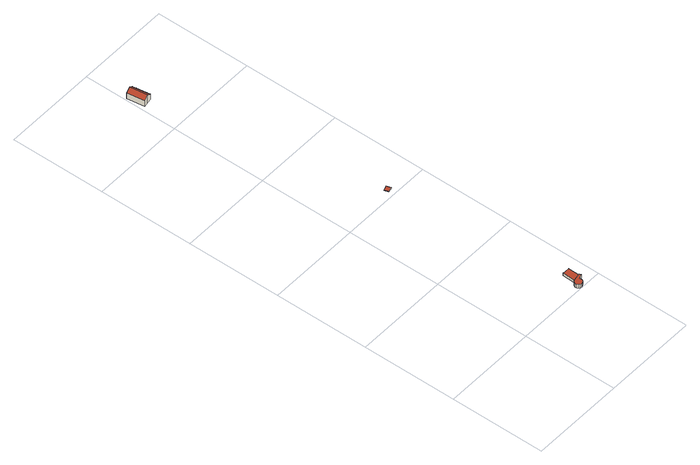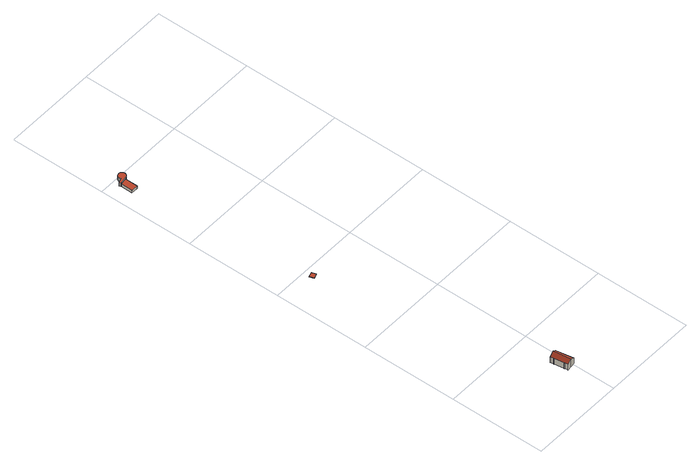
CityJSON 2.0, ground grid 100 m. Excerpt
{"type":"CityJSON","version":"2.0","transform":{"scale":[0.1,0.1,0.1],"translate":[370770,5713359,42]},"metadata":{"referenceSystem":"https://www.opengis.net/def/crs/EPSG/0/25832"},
"CityObjects":{
"building1":{"type":"Building","attributes":{"Gemeindeschluessel":"05513000","Geometrietyp2DReferenz":"3000","function":"31001_2623"},"address":[{"country":"Germany","locality":"Gelsenkirchen","thoroughfareNumber":"30","thoroughfareName":"Wiedehopfstraße"}],"children":["building1-1","building1-2"]},
"building1-1":{"type":"BuildingPart","attributes":{"roofType":"1000","measuredHeight":3.1,"storeysAboveGround":1},"parents":["building1"],"geometry":[{"type":"MultiSurface","lod":"2","boundaries":[[[0,1,2,3]],[[4,5,1,0]],[[6,7,5,4]],[[8,9,7,6]],[[10,11,9,8]],[[12,13,11,10]],[[10,8,6,4,0,3,12]],[[1,5,7,9,11,13,2]],[[14,3,2,15]],[[12,14,15,13]]],"semantics":{"surfaces":[{"type":"WallSurface"},{"type":"RoofSurface"},{"type":"GroundSurface"},{"type":"ClosureSurface"}],"values":[0,0,0,0,0,0,1,2,3,3]}}]},
"building1-2":{"type":"BuildingPart","attributes":{"roofType":"1000","measuredHeight":4.48,"storeysAboveGround":1},"parents":["building1"],"geometry":[{"type":"MultiSurface","lod":"2","boundaries":[[[16,17,18,19]],[[20,21,17,16]],[[22,23,21,20]],[[24,25,23,22]],[[26,27,25,24]],[[28,29,27,26]],[[30,31,29,28]],[[32,33,31,30]],[[34,35,33,32]],[[36,37,35,34]],[[38,39,37,36]],[[40,41,39,38]],[[42,2,41,40]],[[43,44,13,45]],[[46,47,44,43]],[[48,49,47,46]],[[19,18,49,48]],[[46,43,45,50,42,40,38,36,34,32,30,28,26,24,22,20,16,19,48]],[[17,21,23,25,27,29,31,33,35,37,39,41,2,15,13,44,47,49,18]],[[42,50,14,3]],[[3,14,15,2]],[[50,45,12,14]],[[15,14,12,13]]],"semantics":{"surfaces":[{"type":"WallSurface"},{"type":"RoofSurface"},{"type":"GroundSurface"},{"type":"ClosureSurface"}],"values":[0,0,0,0,0,0,0,0,0,0,0,0,0,0,0,0,0,1,2,0,3,0,3]}}]},
"building2":{"type":"Building","attributes":{"name":"Pumpstation","Geometrietyp2DReferenz":"3000","Gemeindeschluessel":"05513000","function":"31001_2512","roofType":"9999","measuredHeight":0.902},"geometry":[{"type":"Solid","lod":"2","boundaries":[[[[51,52,53,54]],[[52,55,56,53]],[[51,57,55,52]],[[54,58,57,51]],[[53,56,58,54]],[[55,57,58,56]]]],"semantics":{"surfaces":[{"type":"RoofSurface"},{"type":"WallSurface"},{"type":"GroundSurface"}],"values":[[0,1,1,1,1,2]]}}]},
"building3":{"type":"Building","attributes":{"Geometrietyp2DReferenz":"3000","Gemeindeschluessel":"05513000","function":"31001_1010","roofType":"3100","measuredHeight":10.15,"storeysAboveGround":2},"address":[{"country":"Germany","locality":"Gelsenkirchen","thoroughfareNumber":"4","thoroughfareName":"Neuer Weg"}],"geometry":[{"type":"Solid","lod":"2","boundaries":[[[[59,60,61,62]],[[63,64,60,59]],[[65,66,64,63]],[[67,68,66,65]],[[69,70,68,67]],[[71,72,70,69]],[[73,74,72,71]],[[75,76,74,73]],[[77,78,76,75]],[[79,80,78,77]],[[81,82,80,79]],[[83,84,82,81]],[[85,86,84,83]],[[87,88,86,85]],[[89,90,88,87]],[[91,92,90,89]],[[93,94,92,91]],[[62,61,94,93]],[[79,77,75,73,71,69,67,65,63,59,62,93,91,89,87,81]],[[85,83,81,87]],[[60,64,66,68,70,72,74,76,78,80,82,84,86,88,90,92,94,61]]]],"semantics":{"surfaces":[{"type":"WallSurface"},{"type":"RoofSurface"},{"type":"GroundSurface"}],"values":[[0,0,0,0,0,0,0,0,0,0,0,0,0,0,0,0,0,0,1,1,2]]}}]}
},
"vertices":[
[775,91,41],[775,91,10],[774,81,10],[774,81,41],[777,218,41],[777,218,10],[782,218,41],[782,218,10],[847,216,41],[847,216,10],[852,216,41],[852,216,10],[849,94,41],[849,94,10],[847,94,41],[847,94,10],
[814,40,54],[814,40,10],[810,56,10],[810,56,54],[810,25,54],[810,25,10],[801,12,54],[801,12,10],[788,4,54],[788,4,10],[773,1,54],[773,1,10],[758,4,54],[758,4,10],[745,13,54],[745,13,10],[736,26,54],[736,26,10],[734,41,54],[734,41,10],[737,57,54],[737,57,10],[746,70,54],[746,70,10],[759,78,54],[759,78,10],[774,81,54],[849,88,54],[849,88,10],[849,94,54],[855,74,54],[855,74,10],[820,60,54],[820,60,10],[847,94,54],
[601,2052,10],[650,2067,10],[635,2115,10],[586,2100,10],[650,2067,1],[635,2115,1],[601,2052,1],[586,2100,1],
[107,4526,88],[107,4526,23],[103,4526,23],[103,4526,91],[107,4523,88],[107,4523,23],[103,4523,91],[103,4523,23],[120,4418,91],[120,4418,23],[123,4419,88],[123,4419,23],[124,4416,88],[124,4416,23],[120,4415,91],[120,4415,23],[126,4381,91],[126,4381,23],[129,4381,88],[129,4381,23],[130,4378,88],[130,4378,23],[79,4370,124],[79,4370,23],[33,4363,91],[33,4363,23],[4,4549,91],[4,4549,23],[50,4556,124],[50,4556,23],[101,4564,88],[101,4564,23],[101,4561,88],[101,4561,23],[97,4561,91],[97,4561,23]
]}
